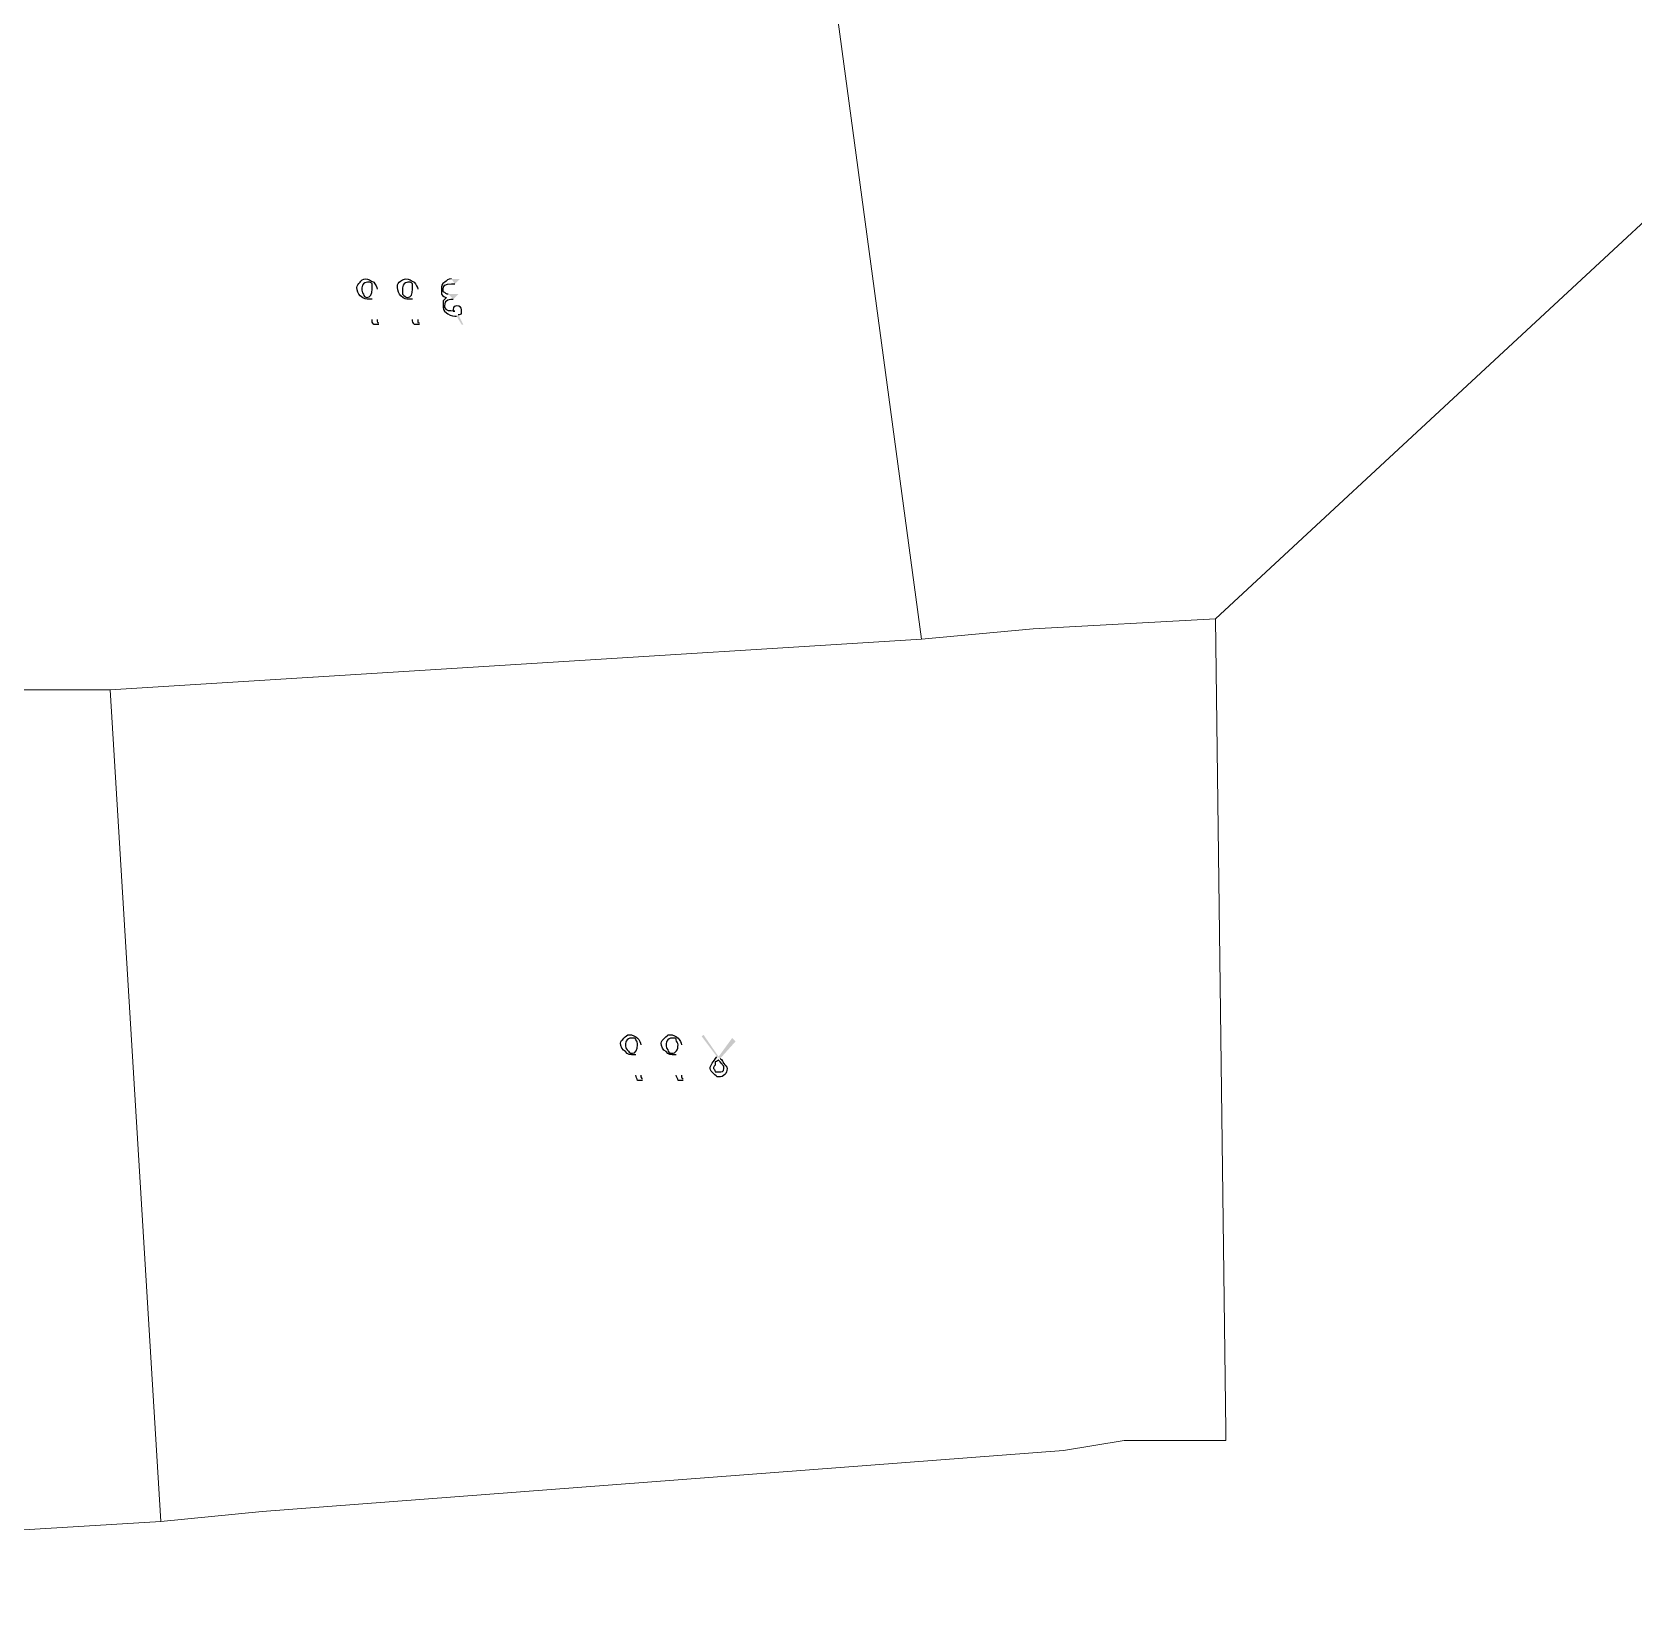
# Model space of a CAD drawing. Header units: inches. Extents: x -9985691 to 3643, y -3269800 to 4788.
# Drawn here: x -4981973 to -4981183, y -3260545 to -3259766 of the extents above; entities that cross this region are included whole.
import ezdxf

# ---------------------------------------------------------------- set-up
doc = ezdxf.new("R2010")
doc.units = ezdxf.units.IN
doc.header["$LTSCALE"] = 2
doc.header["$MEASUREMENT"] = 0
doc.layers.add('PDF_Geometry', color=7, linetype='CONTINUOUS')
doc.layers.add('PDF_Solid Fills', color=7, linetype='CONTINUOUS')

msp = doc.modelspace()

# ---------------------------------------------------------------- hatches: boundary and pattern name
at = {"layer": 'PDF_Solid Fills', "transparency": 33554559}
h = msp.add_hatch(color=256, dxfattribs=at)
h.paths.add_polyline_path([(-4981802.76, -3259892.98), (-4981802.76, -3259907.98)], flags=0)
h.paths.add_polyline_path([(-4981801.93, -3259909.65), (-4981801.93, -3259910.48)], flags=0)
h.paths.add_polyline_path([(-4981782.76, -3259892.98), (-4981782.76, -3259907.98)], flags=0)
h.paths.add_polyline_path([(-4981781.93, -3259909.65), (-4981781.93, -3259910.48)], flags=0)
h.paths.add_polyline_path([(-4981764.43, -3259890.48), (-4981761.93, -3259887.98), (-4981766.1, -3259887.98)], flags=0)
h.paths.add_polyline_path([(-4981763.6, -3259906.31), (-4981761.1, -3259910.48), (-4981760.26, -3259910.48), (-4981762.76, -3259905.48)], flags=0)
h.paths.add_polyline_path([(-4981765.26, -3259897.98), (-4981762.76, -3259895.48), (-4981767.76, -3259895.48)], flags=0)
h = msp.add_hatch(color=256, dxfattribs=at)
h.paths.add_polyline_path([(-4981802.76, -3259892.98), (-4981802.76, -3259907.98)], flags=0)
h.paths.add_polyline_path([(-4981801.93, -3259909.65), (-4981801.93, -3259910.48)], flags=0)
h.paths.add_polyline_path([(-4981782.76, -3259892.98), (-4981782.76, -3259907.98)], flags=0)
h.paths.add_polyline_path([(-4981781.93, -3259909.65), (-4981781.93, -3259910.48)], flags=0)
h.paths.add_polyline_path([(-4981764.43, -3259890.48), (-4981761.93, -3259887.98), (-4981766.1, -3259887.98)], flags=0)
h.paths.add_polyline_path([(-4981763.6, -3259906.31), (-4981761.1, -3259910.48), (-4981760.26, -3259910.48), (-4981762.76, -3259905.48)], flags=0)
h.paths.add_polyline_path([(-4981765.26, -3259897.98), (-4981762.76, -3259895.48), (-4981767.76, -3259895.48)], flags=0)
h = msp.add_hatch(color=256, dxfattribs=at)
h.paths.add_polyline_path([(-4981672.77, -3260265.48), (-4981672.77, -3260280.48)], flags=0)
h.paths.add_polyline_path([(-4981671.93, -3260282.15), (-4981671.93, -3260282.98)], flags=0)
h.paths.add_polyline_path([(-4981652.77, -3260265.48), (-4981652.77, -3260280.48)], flags=0)
h.paths.add_polyline_path([(-4981651.93, -3260282.15), (-4981651.93, -3260282.98)], flags=0)
h.paths.add_polyline_path([(-4981635.27, -3260271.32), (-4981642.77, -3260261.32), (-4981641.93, -3260260.48), (-4981634.43, -3260271.32), (-4981627.77, -3260262.15), (-4981626.1, -3260263.82), (-4981633.6, -3260272.15)], flags=0)
h = msp.add_hatch(color=256, dxfattribs=at)
h.paths.add_polyline_path([(-4981672.77, -3260265.48), (-4981672.77, -3260280.48)], flags=0)
h.paths.add_polyline_path([(-4981671.93, -3260282.15), (-4981671.93, -3260282.98)], flags=0)
h.paths.add_polyline_path([(-4981652.77, -3260265.48), (-4981652.77, -3260280.48)], flags=0)
h.paths.add_polyline_path([(-4981651.93, -3260282.15), (-4981651.93, -3260282.98)], flags=0)
h.paths.add_polyline_path([(-4981635.27, -3260271.32), (-4981642.77, -3260261.32), (-4981641.93, -3260260.48), (-4981634.43, -3260271.32), (-4981627.77, -3260262.15), (-4981626.1, -3260263.82), (-4981633.6, -3260272.15)], flags=0)

# ---------------------------------------------------------------- linework, layer by layer
at = {"layer": 'PDF_Geometry', "lineweight": 9}
for points in [[(-4981114.43, -3259800.48), (-4981389.43, -3260055.48), (-4981479.43, -3260060.48), (-4981534.43, -3260065.48), (-4981584.43, -3259695.48), (-4981589.43, -3259620.48), (-4981444.43, -3259570.48), (-4981374.43, -3259550.48), (-4981154.43, -3259480.48)], [(-4981114.43, -3259800.48), (-4981389.43, -3260055.48), (-4981479.43, -3260060.48), (-4981534.43, -3260065.48), (-4981584.43, -3259695.48), (-4981589.43, -3259620.48), (-4981444.43, -3259570.48), (-4981374.43, -3259550.48), (-4981154.43, -3259480.48)], [(-4981114.43, -3259800.48), (-4981389.43, -3260055.48), (-4981479.43, -3260060.48), (-4981534.43, -3260065.48), (-4981584.43, -3259695.48), (-4981589.43, -3259620.48), (-4981444.43, -3259570.48), (-4981374.43, -3259550.48), (-4981154.43, -3259480.48)], [(-4981114.43, -3259800.48), (-4981389.43, -3260055.48), (-4981479.43, -3260060.48), (-4981534.43, -3260065.48), (-4981584.43, -3259695.48), (-4981589.43, -3259620.48), (-4981444.43, -3259570.48), (-4981374.43, -3259550.48), (-4981154.43, -3259480.48)], [(-4981589.43, -3259620.48), (-4981584.43, -3259695.48), (-4981534.43, -3260065.48), (-4981934.43, -3260090.48), (-4981989.43, -3260090.48), (-4982034.43, -3259735.48), (-4982044.43, -3259590.48), (-4982049.43, -3259580.48), (-4982049.43, -3259555.48), (-4982044.43, -3259555.48), (-4982009.43, -3259550.48), (-4981604.43, -3259515.48), (-4981594.43, -3259615.48)], [(-4981589.43, -3259620.48), (-4981584.43, -3259695.48), (-4981534.43, -3260065.48), (-4981934.43, -3260090.48), (-4981989.43, -3260090.48), (-4982034.43, -3259735.48), (-4982044.43, -3259590.48), (-4982049.43, -3259580.48), (-4982049.43, -3259555.48), (-4982044.43, -3259555.48), (-4982009.43, -3259550.48), (-4981604.43, -3259515.48), (-4981594.43, -3259615.48)], [(-4981589.43, -3259620.48), (-4981584.43, -3259695.48), (-4981534.43, -3260065.48), (-4981934.43, -3260090.48), (-4981989.43, -3260090.48), (-4982034.43, -3259735.48), (-4982044.43, -3259590.48), (-4982049.43, -3259580.48), (-4982049.43, -3259555.48), (-4982044.43, -3259555.48), (-4982009.43, -3259550.48), (-4981604.43, -3259515.48), (-4981594.43, -3259615.48)], [(-4981589.43, -3259620.48), (-4981584.43, -3259695.48), (-4981534.43, -3260065.48), (-4981934.43, -3260090.48), (-4981989.43, -3260090.48), (-4982034.43, -3259735.48), (-4982044.43, -3259590.48), (-4982049.43, -3259580.48), (-4982049.43, -3259555.48), (-4982044.43, -3259555.48), (-4982009.43, -3259550.48), (-4981604.43, -3259515.48), (-4981594.43, -3259615.48)], [(-4981384.43, -3260460.48), (-4981434.43, -3260460.48), (-4981464.43, -3260465.48), (-4981859.43, -3260495.48), (-4981909.43, -3260500.48), (-4981934.43, -3260090.48), (-4981534.43, -3260065.48), (-4981479.43, -3260060.48), (-4981389.43, -3260055.48), (-4981384.43, -3260455.48)], [(-4981384.43, -3260460.48), (-4981434.43, -3260460.48), (-4981464.43, -3260465.48), (-4981859.43, -3260495.48), (-4981909.43, -3260500.48), (-4981934.43, -3260090.48), (-4981534.43, -3260065.48), (-4981479.43, -3260060.48), (-4981389.43, -3260055.48), (-4981384.43, -3260455.48)], [(-4981384.43, -3260460.48), (-4981434.43, -3260460.48), (-4981464.43, -3260465.48), (-4981859.43, -3260495.48), (-4981909.43, -3260500.48), (-4981934.43, -3260090.48), (-4981534.43, -3260065.48), (-4981479.43, -3260060.48), (-4981389.43, -3260055.48), (-4981384.43, -3260455.48)], [(-4981384.43, -3260460.48), (-4981434.43, -3260460.48), (-4981464.43, -3260465.48), (-4981859.43, -3260495.48), (-4981909.43, -3260500.48), (-4981934.43, -3260090.48), (-4981534.43, -3260065.48), (-4981479.43, -3260060.48), (-4981389.43, -3260055.48), (-4981384.43, -3260455.48)], [(-4981909.43, -3260500.48), (-4982074.43, -3260510.48), (-4982299.43, -3260525.48), (-4982294.43, -3260510.48), (-4982254.43, -3260105.48), (-4981989.43, -3260090.48), (-4981934.43, -3260090.48)], [(-4981909.43, -3260500.48), (-4982074.43, -3260510.48), (-4982299.43, -3260525.48), (-4982294.43, -3260510.48), (-4982254.43, -3260105.48), (-4981989.43, -3260090.48), (-4981934.43, -3260090.48)], [(-4981909.43, -3260500.48), (-4982074.43, -3260510.48), (-4982299.43, -3260525.48), (-4982294.43, -3260510.48), (-4982254.43, -3260105.48), (-4981989.43, -3260090.48), (-4981934.43, -3260090.48)], [(-4981909.43, -3260500.48), (-4982074.43, -3260510.48), (-4982299.43, -3260525.48), (-4982294.43, -3260510.48), (-4982254.43, -3260105.48), (-4981989.43, -3260090.48), (-4981934.43, -3260090.48)]]:
    msp.add_lwpolyline(points, close=True, dxfattribs=at)
msp.add_lwpolyline([(-4981164.43, -3260930.48), (-4981369.43, -3260920.48), (-4981374.43, -3260740.48), (-4981374.43, -3260685.48), (-4981379.43, -3260675.48), (-4981939.43, -3260730.48), (-4982354.43, -3260760.48), (-4982349.43, -3260745.48), (-4982339.43, -3260690.48), (-4982299.43, -3260525.48), (-4982074.43, -3260510.48), (-4981909.43, -3260500.48), (-4981859.43, -3260495.48), (-4981464.43, -3260465.48), (-4981434.43, -3260460.48), (-4981384.43, -3260460.48), (-4981384.43, -3260455.48), (-4981389.43, -3260055.48), (-4981114.43, -3259800.48)], dxfattribs=at)
msp.add_lwpolyline([(-4981164.43, -3260930.48), (-4981369.43, -3260920.48), (-4981374.43, -3260740.48), (-4981374.43, -3260685.48), (-4981379.43, -3260675.48), (-4981939.43, -3260730.48), (-4982354.43, -3260760.48), (-4982349.43, -3260745.48), (-4982339.43, -3260690.48), (-4982299.43, -3260525.48), (-4982074.43, -3260510.48), (-4981909.43, -3260500.48), (-4981859.43, -3260495.48), (-4981464.43, -3260465.48), (-4981434.43, -3260460.48), (-4981384.43, -3260460.48), (-4981384.43, -3260455.48), (-4981389.43, -3260055.48), (-4981114.43, -3259800.48)], dxfattribs=at)
msp.add_lwpolyline([(-4981164.43, -3260930.48), (-4981369.43, -3260920.48), (-4981374.43, -3260740.48), (-4981374.43, -3260685.48), (-4981379.43, -3260675.48), (-4981939.43, -3260730.48), (-4982354.43, -3260760.48), (-4982349.43, -3260745.48), (-4982339.43, -3260690.48), (-4982299.43, -3260525.48), (-4982074.43, -3260510.48), (-4981909.43, -3260500.48), (-4981859.43, -3260495.48), (-4981464.43, -3260465.48), (-4981434.43, -3260460.48), (-4981384.43, -3260460.48), (-4981384.43, -3260455.48), (-4981389.43, -3260055.48), (-4981114.43, -3259800.48)], dxfattribs=at)
msp.add_lwpolyline([(-4981164.43, -3260930.48), (-4981369.43, -3260920.48), (-4981374.43, -3260740.48), (-4981374.43, -3260685.48), (-4981379.43, -3260675.48), (-4981939.43, -3260730.48), (-4982354.43, -3260760.48), (-4982349.43, -3260745.48), (-4982339.43, -3260690.48), (-4982299.43, -3260525.48), (-4982074.43, -3260510.48), (-4981909.43, -3260500.48), (-4981859.43, -3260495.48), (-4981464.43, -3260465.48), (-4981434.43, -3260460.48), (-4981384.43, -3260460.48), (-4981384.43, -3260455.48), (-4981389.43, -3260055.48), (-4981114.43, -3259800.48)], dxfattribs=at)
at = {"layer": 'PDF_Geometry', "lineweight": 25}
for points in [[(-4981811.1, -3259889.65), (-4981811.1, -3259888.81), (-4981809.43, -3259887.98), (-4981808.6, -3259887.98)], [(-4981811.1, -3259889.65), (-4981811.1, -3259888.81), (-4981809.43, -3259887.98), (-4981808.6, -3259887.98)], [(-4981808.6, -3259887.98), (-4981806.93, -3259887.98), (-4981806.1, -3259888.81), (-4981804.43, -3259889.65)], [(-4981808.6, -3259887.98), (-4981806.93, -3259887.98), (-4981806.1, -3259888.81), (-4981804.43, -3259889.65)], [(-4981791.93, -3259889.65), (-4981791.1, -3259888.81), (-4981789.43, -3259887.98), (-4981788.6, -3259887.98)], [(-4981791.93, -3259889.65), (-4981791.1, -3259888.81), (-4981789.43, -3259887.98), (-4981788.6, -3259887.98)], [(-4981788.6, -3259887.98), (-4981786.93, -3259887.98), (-4981786.1, -3259888.81), (-4981784.43, -3259889.65)], [(-4981788.6, -3259887.98), (-4981786.93, -3259887.98), (-4981786.1, -3259888.81), (-4981784.43, -3259889.65)], [(-4981766.1, -3259887.98), (-4981767.76, -3259887.98), (-4981768.6, -3259888.81), (-4981769.43, -3259889.65)], [(-4981766.1, -3259887.98), (-4981767.76, -3259887.98), (-4981768.6, -3259888.81), (-4981769.43, -3259889.65)], [(-4981812.76, -3259892.15), (-4981812.76, -3259891.31), (-4981811.93, -3259890.48), (-4981811.1, -3259889.65)], [(-4981812.76, -3259892.15), (-4981812.76, -3259891.31), (-4981811.93, -3259890.48), (-4981811.1, -3259889.65)], [(-4981811.1, -3259896.31), (-4981811.93, -3259895.48), (-4981812.76, -3259893.81), (-4981812.76, -3259892.15)], [(-4981811.1, -3259896.31), (-4981811.93, -3259895.48), (-4981812.76, -3259893.81), (-4981812.76, -3259892.15)], [(-4981806.93, -3259897.98), (-4981807.76, -3259897.98), (-4981809.43, -3259897.98), (-4981811.1, -3259896.31)], [(-4981806.93, -3259897.98), (-4981807.76, -3259897.98), (-4981809.43, -3259897.98), (-4981811.1, -3259896.31)], [(-4981809.43, -3259890.48), (-4981810.26, -3259891.31), (-4981810.26, -3259892.15), (-4981810.26, -3259892.98)], [(-4981809.43, -3259890.48), (-4981810.26, -3259891.31), (-4981810.26, -3259892.15), (-4981810.26, -3259892.98)], [(-4981810.26, -3259892.98), (-4981810.26, -3259893.81), (-4981810.26, -3259894.65), (-4981809.43, -3259895.48)], [(-4981810.26, -3259892.98), (-4981810.26, -3259893.81), (-4981810.26, -3259894.65), (-4981809.43, -3259895.48)], [(-4981806.93, -3259889.65), (-4981807.76, -3259889.65), (-4981808.6, -3259889.65), (-4981809.43, -3259890.48)], [(-4981806.93, -3259889.65), (-4981807.76, -3259889.65), (-4981808.6, -3259889.65), (-4981809.43, -3259890.48)], [(-4981809.43, -3259895.48), (-4981809.43, -3259896.31), (-4981808.6, -3259897.15), (-4981807.76, -3259897.15)], [(-4981809.43, -3259895.48), (-4981809.43, -3259896.31), (-4981808.6, -3259897.15), (-4981807.76, -3259897.15)], [(-4981807.76, -3259897.15), (-4981806.1, -3259897.15), (-4981805.26, -3259895.48), (-4981805.26, -3259892.98)], [(-4981807.76, -3259897.15), (-4981806.1, -3259897.15), (-4981805.26, -3259895.48), (-4981805.26, -3259892.98)], [(-4981805.26, -3259890.48), (-4981806.1, -3259889.65), (-4981806.1, -3259889.65), (-4981806.93, -3259889.65)], [(-4981805.26, -3259890.48), (-4981806.1, -3259889.65), (-4981806.1, -3259889.65), (-4981806.93, -3259889.65)], [(-4981805.26, -3259892.98), (-4981805.26, -3259892.15), (-4981805.26, -3259891.31), (-4981805.26, -3259890.48)], [(-4981805.26, -3259892.98), (-4981805.26, -3259892.15), (-4981805.26, -3259891.31), (-4981805.26, -3259890.48)], [(-4981804.43, -3259889.65), (-4981803.6, -3259890.48), (-4981802.76, -3259892.15), (-4981802.76, -3259892.98)], [(-4981804.43, -3259889.65), (-4981803.6, -3259890.48), (-4981802.76, -3259892.15), (-4981802.76, -3259892.98)], [(-4981792.76, -3259892.15), (-4981792.76, -3259891.31), (-4981792.76, -3259890.48), (-4981791.93, -3259889.65)], [(-4981792.76, -3259892.15), (-4981792.76, -3259891.31), (-4981792.76, -3259890.48), (-4981791.93, -3259889.65)], [(-4981791.1, -3259896.31), (-4981791.93, -3259895.48), (-4981792.76, -3259893.81), (-4981792.76, -3259892.15)], [(-4981791.1, -3259896.31), (-4981791.93, -3259895.48), (-4981792.76, -3259893.81), (-4981792.76, -3259892.15)], [(-4981786.93, -3259897.98), (-4981788.6, -3259897.98), (-4981789.43, -3259897.98), (-4981791.1, -3259896.31)], [(-4981786.93, -3259897.98), (-4981788.6, -3259897.98), (-4981789.43, -3259897.98), (-4981791.1, -3259896.31)], [(-4981789.43, -3259890.48), (-4981790.26, -3259891.31), (-4981790.26, -3259892.15), (-4981790.26, -3259892.98)], [(-4981789.43, -3259890.48), (-4981790.26, -3259891.31), (-4981790.26, -3259892.15), (-4981790.26, -3259892.98)], [(-4981790.26, -3259892.98), (-4981790.26, -3259893.81), (-4981790.26, -3259894.65), (-4981790.26, -3259895.48)], [(-4981790.26, -3259892.98), (-4981790.26, -3259893.81), (-4981790.26, -3259894.65), (-4981790.26, -3259895.48)], [(-4981790.26, -3259895.48), (-4981789.43, -3259896.31), (-4981788.6, -3259897.15), (-4981787.76, -3259897.15)], [(-4981790.26, -3259895.48), (-4981789.43, -3259896.31), (-4981788.6, -3259897.15), (-4981787.76, -3259897.15)], [(-4981786.93, -3259889.65), (-4981787.76, -3259889.65), (-4981788.6, -3259889.65), (-4981789.43, -3259890.48)], [(-4981786.93, -3259889.65), (-4981787.76, -3259889.65), (-4981788.6, -3259889.65), (-4981789.43, -3259890.48)], [(-4981787.76, -3259897.15), (-4981786.1, -3259897.15), (-4981785.26, -3259895.48), (-4981785.26, -3259892.98)], [(-4981787.76, -3259897.15), (-4981786.1, -3259897.15), (-4981785.26, -3259895.48), (-4981785.26, -3259892.98)], [(-4981785.26, -3259890.48), (-4981786.1, -3259889.65), (-4981786.1, -3259889.65), (-4981786.93, -3259889.65)], [(-4981785.26, -3259890.48), (-4981786.1, -3259889.65), (-4981786.1, -3259889.65), (-4981786.93, -3259889.65)], [(-4981785.26, -3259892.98), (-4981785.26, -3259892.15), (-4981785.26, -3259891.31), (-4981785.26, -3259890.48)], [(-4981785.26, -3259892.98), (-4981785.26, -3259892.15), (-4981785.26, -3259891.31), (-4981785.26, -3259890.48)], [(-4981784.43, -3259889.65), (-4981783.6, -3259890.48), (-4981782.76, -3259892.15), (-4981782.76, -3259892.98)], [(-4981784.43, -3259889.65), (-4981783.6, -3259890.48), (-4981782.76, -3259892.15), (-4981782.76, -3259892.98)], [(-4981769.43, -3259889.65), (-4981771.1, -3259890.48), (-4981771.1, -3259891.31), (-4981771.1, -3259892.98)], [(-4981769.43, -3259889.65), (-4981771.1, -3259890.48), (-4981771.1, -3259891.31), (-4981771.1, -3259892.98)], [(-4981771.1, -3259892.98), (-4981771.1, -3259893.81), (-4981771.1, -3259894.65), (-4981771.1, -3259895.48)], [(-4981771.1, -3259892.98), (-4981771.1, -3259893.81), (-4981771.1, -3259894.65), (-4981771.1, -3259895.48)], [(-4981771.1, -3259895.48), (-4981770.26, -3259896.31), (-4981769.43, -3259897.15), (-4981768.6, -3259897.15)], [(-4981771.1, -3259895.48), (-4981770.26, -3259896.31), (-4981769.43, -3259897.15), (-4981768.6, -3259897.15)], [(-4981770.26, -3259892.98), (-4981770.26, -3259891.31), (-4981769.43, -3259890.48), (-4981766.1, -3259890.48)], [(-4981770.26, -3259892.98), (-4981770.26, -3259891.31), (-4981769.43, -3259890.48), (-4981766.1, -3259890.48)], [(-4981769.43, -3259894.65), (-4981770.26, -3259894.65), (-4981770.26, -3259893.81), (-4981770.26, -3259892.98)], [(-4981769.43, -3259894.65), (-4981770.26, -3259894.65), (-4981770.26, -3259893.81), (-4981770.26, -3259892.98)], [(-4981767.76, -3259895.48), (-4981768.6, -3259895.48), (-4981768.6, -3259895.48), (-4981769.43, -3259894.65)], [(-4981767.76, -3259895.48), (-4981768.6, -3259895.48), (-4981768.6, -3259895.48), (-4981769.43, -3259894.65)], [(-4981766.1, -3259890.48), (-4981766.1, -3259890.48), (-4981766.1, -3259890.48), (-4981765.26, -3259890.48)], [(-4981766.1, -3259890.48), (-4981766.1, -3259890.48), (-4981766.1, -3259890.48), (-4981765.26, -3259890.48)], [(-4981765.26, -3259890.48), (-4981764.43, -3259890.48), (-4981764.43, -3259890.48), (-4981764.43, -3259890.48)], [(-4981765.26, -3259890.48), (-4981764.43, -3259890.48), (-4981764.43, -3259890.48), (-4981764.43, -3259890.48)], [(-4981805.26, -3259897.98), (-4981806.1, -3259897.98), (-4981806.1, -3259897.98), (-4981806.93, -3259897.98)], [(-4981805.26, -3259897.98), (-4981806.1, -3259897.98), (-4981806.1, -3259897.98), (-4981806.93, -3259897.98)], [(-4981785.26, -3259897.98), (-4981786.1, -3259897.98), (-4981786.1, -3259897.98), (-4981786.93, -3259897.98)], [(-4981785.26, -3259897.98), (-4981786.1, -3259897.98), (-4981786.1, -3259897.98), (-4981786.93, -3259897.98)], [(-4981768.6, -3259897.15), (-4981769.43, -3259897.98), (-4981769.43, -3259897.98), (-4981770.26, -3259898.81)], [(-4981768.6, -3259897.15), (-4981769.43, -3259897.98), (-4981769.43, -3259897.98), (-4981770.26, -3259898.81)], [(-4981770.26, -3259898.81), (-4981770.26, -3259899.65), (-4981770.26, -3259899.65), (-4981770.26, -3259901.31)], [(-4981770.26, -3259898.81), (-4981770.26, -3259899.65), (-4981770.26, -3259899.65), (-4981770.26, -3259901.31)], [(-4981770.26, -3259901.31), (-4981770.26, -3259902.15), (-4981770.26, -3259903.81), (-4981768.6, -3259904.65)], [(-4981770.26, -3259901.31), (-4981770.26, -3259902.15), (-4981770.26, -3259903.81), (-4981768.6, -3259904.65)], [(-4981769.43, -3259901.31), (-4981769.43, -3259899.65), (-4981768.6, -3259898.81), (-4981768.6, -3259898.81)], [(-4981769.43, -3259901.31), (-4981769.43, -3259899.65), (-4981768.6, -3259898.81), (-4981768.6, -3259898.81)], [(-4981769.43, -3259902.15), (-4981769.43, -3259901.31), (-4981769.43, -3259901.31), (-4981769.43, -3259901.31)], [(-4981769.43, -3259902.15), (-4981769.43, -3259901.31), (-4981769.43, -3259901.31), (-4981769.43, -3259901.31)], [(-4981768.6, -3259902.98), (-4981768.6, -3259902.98), (-4981769.43, -3259902.15), (-4981769.43, -3259902.15)], [(-4981768.6, -3259902.98), (-4981768.6, -3259902.98), (-4981769.43, -3259902.15), (-4981769.43, -3259902.15)], [(-4981768.6, -3259898.81), (-4981767.76, -3259897.98), (-4981766.93, -3259897.98), (-4981765.26, -3259897.98)], [(-4981768.6, -3259898.81), (-4981767.76, -3259897.98), (-4981766.93, -3259897.98), (-4981765.26, -3259897.98)], [(-4981765.26, -3259903.81), (-4981766.93, -3259903.81), (-4981768.6, -3259903.81), (-4981768.6, -3259902.98)], [(-4981765.26, -3259903.81), (-4981766.93, -3259903.81), (-4981768.6, -3259903.81), (-4981768.6, -3259902.98)], [(-4981763.6, -3259901.31), (-4981764.43, -3259901.31), (-4981765.26, -3259901.31), (-4981765.26, -3259902.98)], [(-4981763.6, -3259901.31), (-4981764.43, -3259901.31), (-4981765.26, -3259901.31), (-4981765.26, -3259902.98)], [(-4981765.26, -3259902.98), (-4981765.26, -3259902.98), (-4981765.26, -3259902.98), (-4981765.26, -3259903.81)], [(-4981765.26, -3259902.98), (-4981765.26, -3259902.98), (-4981765.26, -3259902.98), (-4981765.26, -3259903.81)], [(-4981765.26, -3259903.81), (-4981764.43, -3259903.81), (-4981764.43, -3259903.81), (-4981764.43, -3259903.81)], [(-4981764.43, -3259903.81), (-4981765.26, -3259903.81), (-4981765.26, -3259903.81), (-4981765.26, -3259903.81)], [(-4981765.26, -3259903.81), (-4981764.43, -3259903.81), (-4981764.43, -3259903.81), (-4981764.43, -3259903.81)], [(-4981764.43, -3259903.81), (-4981765.26, -3259903.81), (-4981765.26, -3259903.81), (-4981765.26, -3259903.81)], [(-4981761.1, -3259902.98), (-4981761.1, -3259902.15), (-4981761.93, -3259901.31), (-4981763.6, -3259901.31)], [(-4981761.1, -3259902.98), (-4981761.1, -3259902.15), (-4981761.93, -3259901.31), (-4981763.6, -3259901.31)], [(-4981761.1, -3259904.65), (-4981761.1, -3259904.65), (-4981761.1, -3259903.81), (-4981761.1, -3259902.98)], [(-4981761.1, -3259904.65), (-4981761.1, -3259904.65), (-4981761.1, -3259903.81), (-4981761.1, -3259902.98)], [(-4981804.43, -3259910.48), (-4981805.26, -3259909.65), (-4981805.26, -3259908.81), (-4981805.26, -3259907.98)], [(-4981804.43, -3259910.48), (-4981805.26, -3259909.65), (-4981805.26, -3259908.81), (-4981805.26, -3259907.98)], [(-4981801.93, -3259910.48), (-4981803.6, -3259910.48), (-4981804.43, -3259910.48), (-4981804.43, -3259910.48)], [(-4981801.93, -3259910.48), (-4981803.6, -3259910.48), (-4981804.43, -3259910.48), (-4981804.43, -3259910.48)], [(-4981802.76, -3259907.98), (-4981802.76, -3259908.81), (-4981802.76, -3259908.81), (-4981802.76, -3259908.81)], [(-4981802.76, -3259907.98), (-4981802.76, -3259908.81), (-4981802.76, -3259908.81), (-4981802.76, -3259908.81)], [(-4981802.76, -3259908.81), (-4981802.76, -3259909.65), (-4981802.76, -3259909.65), (-4981801.93, -3259909.65)], [(-4981802.76, -3259908.81), (-4981802.76, -3259909.65), (-4981802.76, -3259909.65), (-4981801.93, -3259909.65)], [(-4981784.43, -3259910.48), (-4981785.26, -3259909.65), (-4981785.26, -3259908.81), (-4981785.26, -3259907.98)], [(-4981784.43, -3259910.48), (-4981785.26, -3259909.65), (-4981785.26, -3259908.81), (-4981785.26, -3259907.98)], [(-4981781.93, -3259910.48), (-4981783.6, -3259910.48), (-4981784.43, -3259910.48), (-4981784.43, -3259910.48)], [(-4981781.93, -3259910.48), (-4981783.6, -3259910.48), (-4981784.43, -3259910.48), (-4981784.43, -3259910.48)], [(-4981782.76, -3259907.98), (-4981782.76, -3259908.81), (-4981782.76, -3259908.81), (-4981782.76, -3259908.81)], [(-4981782.76, -3259907.98), (-4981782.76, -3259908.81), (-4981782.76, -3259908.81), (-4981782.76, -3259908.81)], [(-4981782.76, -3259908.81), (-4981782.76, -3259909.65), (-4981782.76, -3259909.65), (-4981781.93, -3259909.65)], [(-4981782.76, -3259908.81), (-4981782.76, -3259909.65), (-4981782.76, -3259909.65), (-4981781.93, -3259909.65)], [(-4981768.6, -3259904.65), (-4981767.76, -3259905.48), (-4981766.1, -3259906.31), (-4981764.43, -3259906.31)], [(-4981768.6, -3259904.65), (-4981767.76, -3259905.48), (-4981766.1, -3259906.31), (-4981764.43, -3259906.31)], [(-4981764.43, -3259906.31), (-4981764.43, -3259906.31), (-4981763.6, -3259906.31), (-4981763.6, -3259906.31)], [(-4981764.43, -3259906.31), (-4981764.43, -3259906.31), (-4981763.6, -3259906.31), (-4981763.6, -3259906.31)], [(-4981762.76, -3259905.48), (-4981761.93, -3259905.48), (-4981761.1, -3259905.48), (-4981761.1, -3259904.65)], [(-4981762.76, -3259905.48), (-4981761.93, -3259905.48), (-4981761.1, -3259905.48), (-4981761.1, -3259904.65)], [(-4981682.77, -3260264.65), (-4981682.77, -3260263.82), (-4981681.93, -3260262.98), (-4981681.1, -3260262.15)], [(-4981682.77, -3260264.65), (-4981682.77, -3260263.82), (-4981681.93, -3260262.98), (-4981681.1, -3260262.15)], [(-4981680.27, -3260268.82), (-4981681.93, -3260267.98), (-4981682.77, -3260266.32), (-4981682.77, -3260264.65)], [(-4981680.27, -3260268.82), (-4981681.93, -3260267.98), (-4981682.77, -3260266.32), (-4981682.77, -3260264.65)], [(-4981681.1, -3260262.15), (-4981680.27, -3260261.32), (-4981679.43, -3260260.48), (-4981678.6, -3260260.48)], [(-4981681.1, -3260262.15), (-4981680.27, -3260261.32), (-4981679.43, -3260260.48), (-4981678.6, -3260260.48)], [(-4981679.43, -3260262.98), (-4981680.27, -3260263.82), (-4981680.27, -3260264.65), (-4981680.27, -3260265.48)], [(-4981679.43, -3260262.98), (-4981680.27, -3260263.82), (-4981680.27, -3260264.65), (-4981680.27, -3260265.48)], [(-4981680.27, -3260265.48), (-4981680.27, -3260266.32), (-4981680.27, -3260267.15), (-4981679.43, -3260267.98)], [(-4981680.27, -3260265.48), (-4981680.27, -3260266.32), (-4981680.27, -3260267.15), (-4981679.43, -3260267.98)], [(-4981676.93, -3260262.15), (-4981677.77, -3260262.15), (-4981678.6, -3260262.15), (-4981679.43, -3260262.98)], [(-4981676.93, -3260262.15), (-4981677.77, -3260262.15), (-4981678.6, -3260262.15), (-4981679.43, -3260262.98)], [(-4981678.6, -3260260.48), (-4981676.93, -3260260.48), (-4981675.27, -3260261.32), (-4981674.43, -3260262.15)], [(-4981678.6, -3260260.48), (-4981676.93, -3260260.48), (-4981675.27, -3260261.32), (-4981674.43, -3260262.15)], [(-4981675.27, -3260262.98), (-4981675.27, -3260262.15), (-4981676.1, -3260262.15), (-4981676.93, -3260262.15)], [(-4981675.27, -3260262.98), (-4981675.27, -3260262.15), (-4981676.1, -3260262.15), (-4981676.93, -3260262.15)], [(-4981676.93, -3260269.65), (-4981675.27, -3260269.65), (-4981674.43, -3260267.98), (-4981674.43, -3260265.48)], [(-4981676.93, -3260269.65), (-4981675.27, -3260269.65), (-4981674.43, -3260267.98), (-4981674.43, -3260265.48)], [(-4981674.43, -3260265.48), (-4981674.43, -3260264.65), (-4981674.43, -3260263.82), (-4981675.27, -3260262.98)], [(-4981674.43, -3260265.48), (-4981674.43, -3260264.65), (-4981674.43, -3260263.82), (-4981675.27, -3260262.98)], [(-4981674.43, -3260262.15), (-4981673.6, -3260262.98), (-4981672.77, -3260264.65), (-4981672.77, -3260265.48)], [(-4981674.43, -3260262.15), (-4981673.6, -3260262.98), (-4981672.77, -3260264.65), (-4981672.77, -3260265.48)], [(-4981662.77, -3260264.65), (-4981662.77, -3260263.82), (-4981661.93, -3260262.98), (-4981661.1, -3260262.15)], [(-4981662.77, -3260264.65), (-4981662.77, -3260263.82), (-4981661.93, -3260262.98), (-4981661.1, -3260262.15)], [(-4981660.27, -3260268.82), (-4981661.93, -3260267.98), (-4981662.77, -3260266.32), (-4981662.77, -3260264.65)], [(-4981660.27, -3260268.82), (-4981661.93, -3260267.98), (-4981662.77, -3260266.32), (-4981662.77, -3260264.65)], [(-4981661.1, -3260262.15), (-4981660.27, -3260261.32), (-4981659.43, -3260260.48), (-4981658.6, -3260260.48)], [(-4981661.1, -3260262.15), (-4981660.27, -3260261.32), (-4981659.43, -3260260.48), (-4981658.6, -3260260.48)], [(-4981659.43, -3260262.98), (-4981660.27, -3260263.82), (-4981660.27, -3260264.65), (-4981660.27, -3260265.48)], [(-4981659.43, -3260262.98), (-4981660.27, -3260263.82), (-4981660.27, -3260264.65), (-4981660.27, -3260265.48)], [(-4981660.27, -3260265.48), (-4981660.27, -3260266.32), (-4981660.27, -3260267.15), (-4981659.43, -3260267.98)], [(-4981660.27, -3260265.48), (-4981660.27, -3260266.32), (-4981660.27, -3260267.15), (-4981659.43, -3260267.98)], [(-4981656.93, -3260262.15), (-4981657.77, -3260262.15), (-4981658.6, -3260262.15), (-4981659.43, -3260262.98)], [(-4981656.93, -3260262.15), (-4981657.77, -3260262.15), (-4981658.6, -3260262.15), (-4981659.43, -3260262.98)], [(-4981658.6, -3260260.48), (-4981656.93, -3260260.48), (-4981655.27, -3260261.32), (-4981654.43, -3260262.15)], [(-4981658.6, -3260260.48), (-4981656.93, -3260260.48), (-4981655.27, -3260261.32), (-4981654.43, -3260262.15)], [(-4981657.77, -3260269.65), (-4981655.27, -3260269.65), (-4981654.43, -3260267.98), (-4981654.43, -3260265.48)], [(-4981657.77, -3260269.65), (-4981655.27, -3260269.65), (-4981654.43, -3260267.98), (-4981654.43, -3260265.48)], [(-4981655.27, -3260262.98), (-4981655.27, -3260262.15), (-4981656.1, -3260262.15), (-4981656.93, -3260262.15)], [(-4981655.27, -3260262.98), (-4981655.27, -3260262.15), (-4981656.1, -3260262.15), (-4981656.93, -3260262.15)], [(-4981654.43, -3260265.48), (-4981654.43, -3260264.65), (-4981655.27, -3260263.82), (-4981655.27, -3260262.98)], [(-4981654.43, -3260265.48), (-4981654.43, -3260264.65), (-4981655.27, -3260263.82), (-4981655.27, -3260262.98)], [(-4981654.43, -3260262.15), (-4981653.6, -3260262.98), (-4981652.77, -3260264.65), (-4981652.77, -3260265.48)], [(-4981654.43, -3260262.15), (-4981653.6, -3260262.98), (-4981652.77, -3260264.65), (-4981652.77, -3260265.48)], [(-4981676.1, -3260270.48), (-4981677.77, -3260270.48), (-4981679.43, -3260270.48), (-4981680.27, -3260268.82)], [(-4981676.1, -3260270.48), (-4981677.77, -3260270.48), (-4981679.43, -3260270.48), (-4981680.27, -3260268.82)], [(-4981679.43, -3260267.98), (-4981678.6, -3260268.82), (-4981678.6, -3260269.65), (-4981676.93, -3260269.65)], [(-4981679.43, -3260267.98), (-4981678.6, -3260268.82), (-4981678.6, -3260269.65), (-4981676.93, -3260269.65)], [(-4981675.27, -3260270.48), (-4981675.27, -3260270.48), (-4981676.1, -3260270.48), (-4981676.1, -3260270.48)], [(-4981675.27, -3260270.48), (-4981675.27, -3260270.48), (-4981676.1, -3260270.48), (-4981676.1, -3260270.48)], [(-4981656.1, -3260270.48), (-4981657.77, -3260270.48), (-4981659.43, -3260270.48), (-4981660.27, -3260268.82)], [(-4981656.1, -3260270.48), (-4981657.77, -3260270.48), (-4981659.43, -3260270.48), (-4981660.27, -3260268.82)], [(-4981659.43, -3260267.98), (-4981659.43, -3260268.82), (-4981658.6, -3260269.65), (-4981657.77, -3260269.65)], [(-4981659.43, -3260267.98), (-4981659.43, -3260268.82), (-4981658.6, -3260269.65), (-4981657.77, -3260269.65)], [(-4981655.27, -3260270.48), (-4981655.27, -3260270.48), (-4981656.1, -3260270.48), (-4981656.1, -3260270.48)], [(-4981655.27, -3260270.48), (-4981655.27, -3260270.48), (-4981656.1, -3260270.48), (-4981656.1, -3260270.48)], [(-4981638.6, -3260277.15), (-4981638.6, -3260275.48), (-4981636.93, -3260273.82), (-4981635.27, -3260271.32)], [(-4981638.6, -3260277.15), (-4981638.6, -3260275.48), (-4981636.93, -3260273.82), (-4981635.27, -3260271.32)], [(-4981634.43, -3260272.98), (-4981634.43, -3260272.98), (-4981635.27, -3260273.82), (-4981636.1, -3260273.82)], [(-4981634.43, -3260272.98), (-4981634.43, -3260272.98), (-4981635.27, -3260273.82), (-4981636.1, -3260273.82)], [(-4981636.1, -3260273.82), (-4981636.1, -3260274.65), (-4981636.1, -3260274.65), (-4981636.1, -3260275.48)], [(-4981636.1, -3260273.82), (-4981636.1, -3260274.65), (-4981636.1, -3260274.65), (-4981636.1, -3260275.48)], [(-4981633.6, -3260273.82), (-4981633.6, -3260273.82), (-4981634.43, -3260272.98), (-4981634.43, -3260272.98)], [(-4981633.6, -3260273.82), (-4981633.6, -3260273.82), (-4981634.43, -3260272.98), (-4981634.43, -3260272.98)], [(-4981633.6, -3260272.15), (-4981633.6, -3260272.15), (-4981632.77, -3260272.98), (-4981631.93, -3260274.65)], [(-4981633.6, -3260272.15), (-4981633.6, -3260272.15), (-4981632.77, -3260272.98), (-4981631.93, -3260274.65)], [(-4981632.77, -3260274.65), (-4981632.77, -3260274.65), (-4981633.6, -3260274.65), (-4981633.6, -3260273.82)], [(-4981632.77, -3260274.65), (-4981632.77, -3260274.65), (-4981633.6, -3260274.65), (-4981633.6, -3260273.82)], [(-4981631.93, -3260276.32), (-4981631.93, -3260275.48), (-4981632.77, -3260275.48), (-4981632.77, -3260274.65)], [(-4981631.93, -3260276.32), (-4981631.93, -3260275.48), (-4981632.77, -3260275.48), (-4981632.77, -3260274.65)], [(-4981631.93, -3260274.65), (-4981631.1, -3260275.48), (-4981630.27, -3260276.32), (-4981630.27, -3260277.15)], [(-4981631.93, -3260274.65), (-4981631.1, -3260275.48), (-4981630.27, -3260276.32), (-4981630.27, -3260277.15)], [(-4981674.43, -3260282.98), (-4981674.43, -3260282.15), (-4981675.27, -3260281.32), (-4981675.27, -3260280.48)], [(-4981674.43, -3260282.98), (-4981674.43, -3260282.15), (-4981675.27, -3260281.32), (-4981675.27, -3260280.48)], [(-4981671.93, -3260282.98), (-4981672.77, -3260282.98), (-4981673.6, -3260282.98), (-4981674.43, -3260282.98)], [(-4981671.93, -3260282.98), (-4981672.77, -3260282.98), (-4981673.6, -3260282.98), (-4981674.43, -3260282.98)], [(-4981672.77, -3260280.48), (-4981672.77, -3260281.32), (-4981672.77, -3260281.32), (-4981672.77, -3260281.32)], [(-4981672.77, -3260280.48), (-4981672.77, -3260281.32), (-4981672.77, -3260281.32), (-4981672.77, -3260281.32)], [(-4981672.77, -3260281.32), (-4981672.77, -3260282.15), (-4981671.93, -3260282.15), (-4981671.93, -3260282.15)], [(-4981672.77, -3260281.32), (-4981672.77, -3260282.15), (-4981671.93, -3260282.15), (-4981671.93, -3260282.15)], [(-4981654.43, -3260282.98), (-4981654.43, -3260282.15), (-4981655.27, -3260281.32), (-4981655.27, -3260280.48)], [(-4981654.43, -3260282.98), (-4981654.43, -3260282.15), (-4981655.27, -3260281.32), (-4981655.27, -3260280.48)], [(-4981651.93, -3260282.98), (-4981652.77, -3260282.98), (-4981653.6, -3260282.98), (-4981654.43, -3260282.98)], [(-4981651.93, -3260282.98), (-4981652.77, -3260282.98), (-4981653.6, -3260282.98), (-4981654.43, -3260282.98)], [(-4981652.77, -3260280.48), (-4981652.77, -3260281.32), (-4981652.77, -3260281.32), (-4981652.77, -3260281.32)], [(-4981652.77, -3260280.48), (-4981652.77, -3260281.32), (-4981652.77, -3260281.32), (-4981652.77, -3260281.32)], [(-4981652.77, -3260281.32), (-4981652.77, -3260282.15), (-4981651.93, -3260282.15), (-4981651.93, -3260282.15)], [(-4981652.77, -3260281.32), (-4981652.77, -3260282.15), (-4981651.93, -3260282.15), (-4981651.93, -3260282.15)], [(-4981636.93, -3260279.65), (-4981637.77, -3260278.82), (-4981638.6, -3260277.98), (-4981638.6, -3260277.15)], [(-4981636.93, -3260279.65), (-4981637.77, -3260278.82), (-4981638.6, -3260277.98), (-4981638.6, -3260277.15)], [(-4981636.1, -3260275.48), (-4981636.93, -3260276.32), (-4981636.93, -3260276.32), (-4981636.93, -3260277.15)], [(-4981636.1, -3260275.48), (-4981636.93, -3260276.32), (-4981636.93, -3260276.32), (-4981636.93, -3260277.15)], [(-4981636.93, -3260277.15), (-4981636.93, -3260277.15), (-4981636.1, -3260277.98), (-4981636.1, -3260278.82)], [(-4981636.93, -3260277.15), (-4981636.93, -3260277.15), (-4981636.1, -3260277.98), (-4981636.1, -3260278.82)], [(-4981634.43, -3260281.32), (-4981635.27, -3260281.32), (-4981636.1, -3260280.48), (-4981636.93, -3260279.65)], [(-4981634.43, -3260281.32), (-4981635.27, -3260281.32), (-4981636.1, -3260280.48), (-4981636.93, -3260279.65)], [(-4981636.1, -3260278.82), (-4981635.27, -3260278.82), (-4981635.27, -3260278.82), (-4981634.43, -3260278.82)], [(-4981636.1, -3260278.82), (-4981635.27, -3260278.82), (-4981635.27, -3260278.82), (-4981634.43, -3260278.82)], [(-4981634.43, -3260278.82), (-4981632.77, -3260278.82), (-4981631.93, -3260278.82), (-4981631.93, -3260277.15)], [(-4981630.27, -3260277.15), (-4981630.27, -3260279.65), (-4981631.93, -3260281.32), (-4981634.43, -3260281.32)], [(-4981634.43, -3260278.82), (-4981632.77, -3260278.82), (-4981631.93, -3260278.82), (-4981631.93, -3260277.15)], [(-4981630.27, -3260277.15), (-4981630.27, -3260279.65), (-4981631.93, -3260281.32), (-4981634.43, -3260281.32)], [(-4981631.93, -3260277.15), (-4981631.93, -3260277.15), (-4981631.93, -3260277.15), (-4981631.93, -3260276.32)], [(-4981631.93, -3260277.15), (-4981631.93, -3260277.15), (-4981631.93, -3260277.15), (-4981631.93, -3260276.32)]]:
    msp.add_open_spline(points, degree=3, dxfattribs=at)

doc.saveas('drawing.dxf')
